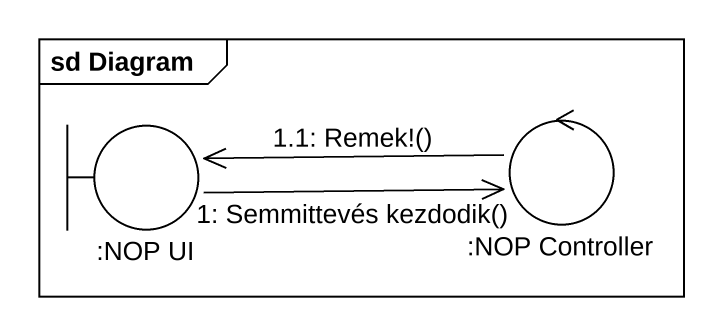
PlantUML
@startuml
mainframe sd Diagram
boundary ":NOP UI" as NOP_UI
control ":NOP Controller" as NOP_Controller
NOP_UI -right-> NOP_Controller : 1: Semmittevés kezdodik()
NOP_Controller -left-> NOP_UI : 1.1: Remek!()
@enduml
